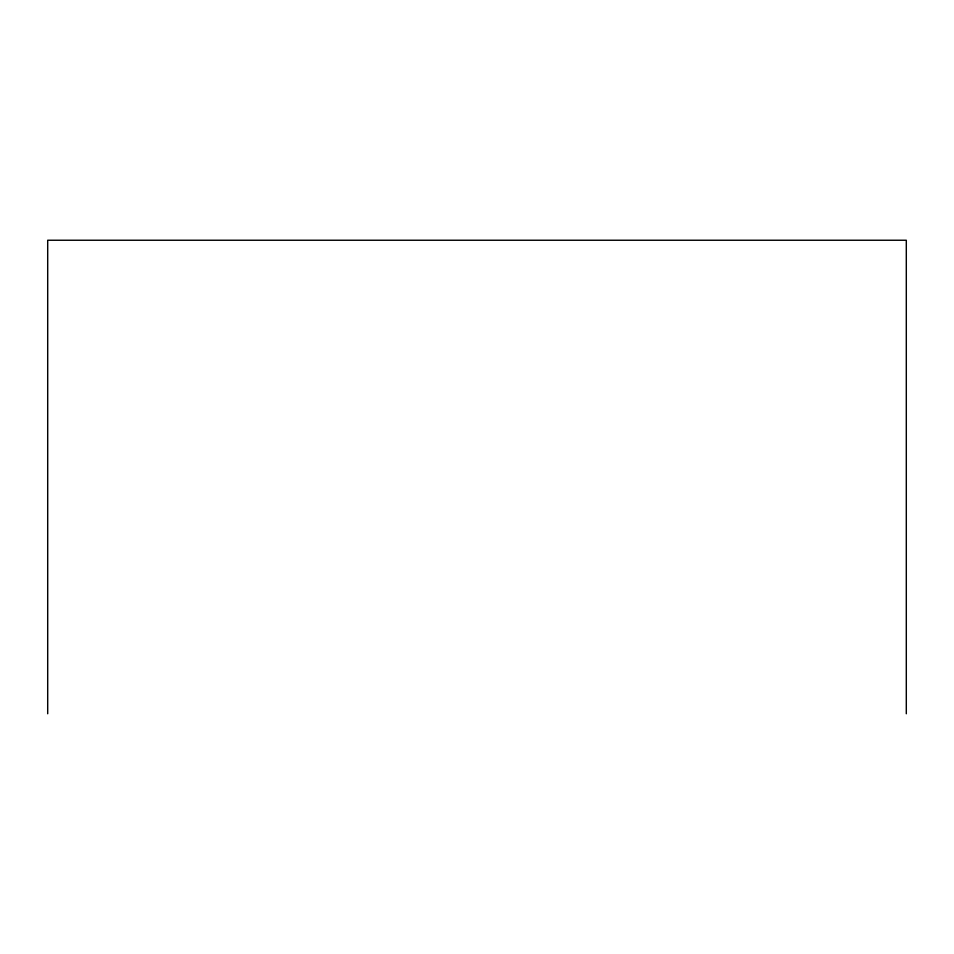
<?xml version="1.0" encoding="UTF-8"?>
<svg xmlns="http://www.w3.org/2000/svg" width="954" height="954" viewBox="0 0 954 954"><rect width="100%" height="100%" fill="white"/><g stroke="black" fill="none" stroke-linecap="round" stroke-linejoin="round"><path stroke-width="1.43" d="M906.3 713.759L906.3 240.241L47.7 240.241L47.7 713.759"/></g></svg>
